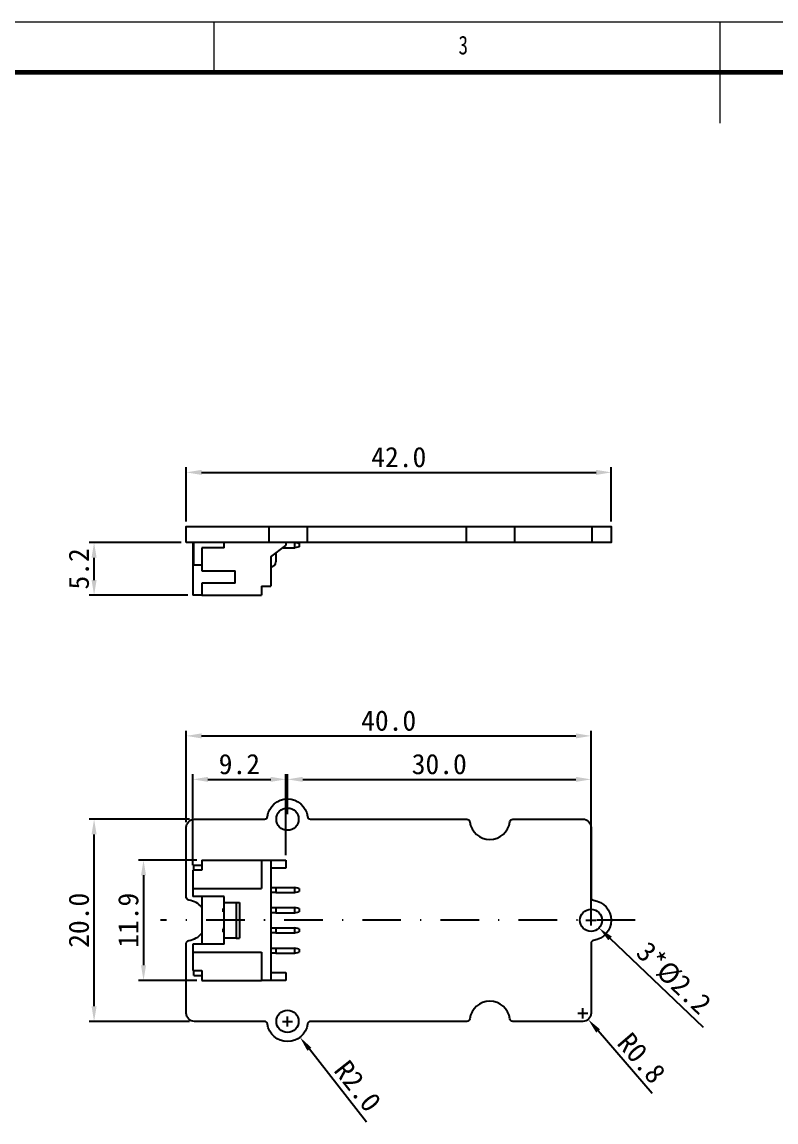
# Model space of a CAD drawing. Header units: millimetres. Extents: x -265 to 22, y 1477 to 1677.
# Drawn here: x -190 to -115.5, y 1568.5 to 1677.3 of the extents above; entities that cross this region are included whole.
import ezdxf
from ezdxf.lldxf.tags import DXFTag

# ---------------------------------------------------------------- set-up
doc = ezdxf.new("R2010")
doc.units = ezdxf.units.MM
doc.linetypes.add('DASHDOTX2', pattern=[50.8, 25.4, -12.7, 0, -12.7])
doc.layers.get('0').update_dxf_attribs({"linetype": 'CONTINUOUS'})
doc.layers.get('Defpoints').update_dxf_attribs({"linetype": 'CONTINUOUS'})
doc.styles.add('SLDTEXTSTYLE0', font='TXT', dxfattribs={"width": 0.75})
tags = doc.linetypes.add('DASHED', pattern=[25.72, 12.86, -12.86]).pattern_tags.tags
tags[6:7] = [DXFTag(74, 4), DXFTag(75, 0), DXFTag(340, '0'), DXFTag(46, 0.0), DXFTag(50, 0.0), DXFTag(44, 0.0), DXFTag(45, 0.0)]
tags[4:5] = [DXFTag(74, 4), DXFTag(75, 0), DXFTag(340, '0'), DXFTag(46, 0.0), DXFTag(50, 0.0), DXFTag(44, 0.0), DXFTag(45, 0.0)]
doc.dimstyles.get("Standard").update_dxf_attribs({"dimtxt": 2, "dimasz": 1.5, "dimexe": 0.5, "dimexo": 0.5, "dimgap": 0.5, "dimtad": 1, "dimdec": 1, "dimzin": 0, "dimdsep": 46, "dimtxsty": 'Standard', "dimcen": 0.5, "dimclrd": 1, "dimclre": 3, "dimclrt": 3, "dimadec": 0, "dimazin": 0, "dimtfac": 1, "dimtdec": 1, "dimtofl": 0, "dimtmove": 0, "dimatfit": 3, "dimfxl": 1, "dimtolj": 1, "dimtzin": 0, "dimarcsym": 0})

# ---------------------------------------------------------------- blocks, each defined once
blk = doc.blocks.new('*D23')
at = {"color": 3, "lineweight": -2}
for p, q in [((-173.7868407209267, 1598.127930165387), (-173.7868407209267, 1607.164265138436)), ((-133.7869207209265, 1598.127930165387), (-133.7869207209265, 1607.164265138436))]:
    blk.add_line(p, q, dxfattribs=at)
at = {"color": 1, "lineweight": -2}
blk.add_line((-172.2868407209267, 1606.664265138437), (-135.2869207209265, 1606.664265138437), dxfattribs=at)
at = {"color": 1}
for points in [[(-172.2868407209267, 1606.914265138436), (-172.2868407209267, 1606.414265138436), (-173.7868407209267, 1606.664265138437)], [(-135.2869207209265, 1606.414265138436), (-135.2869207209265, 1606.914265138436), (-133.7869207209265, 1606.664265138437)]]:
    blk.add_solid(points, dxfattribs=at)
at = {"layer": 'Defpoints', "color": 0}
for p in [(-133.7869207209265, 1606.664265138437), (-173.7868407209267, 1597.627930165387), (-133.7869207209265, 1597.627930165387)]:
    blk.add_point(p, dxfattribs=at)
at = {"color": 3, "insert": (-153.7868807209266, 1608.164265138437), "char_height": 2, "attachment_point": 5}
blk.add_mtext('\\A1;40.0', dxfattribs=at)
blk = doc.blocks.new('*D24')
at = {"color": 3, "lineweight": -2}
for p, q in [((-173.4868407209267, 1598.427930165388), (-183.4037964892154, 1598.427930165388)), ((-173.4868407209268, 1578.427970165388), (-183.4037964892154, 1578.427970165388))]:
    blk.add_line(p, q, dxfattribs=at)
at = {"color": 1, "lineweight": -2}
blk.add_line((-182.9037964892154, 1579.927970165388), (-182.9037964892154, 1596.927930165388), dxfattribs=at)
at = {"color": 1}
for points in [[(-182.6537964892154, 1596.927930165388), (-183.1537964892154, 1596.927930165388), (-182.9037964892154, 1598.427930165388)], [(-183.1537964892154, 1579.927970165388), (-182.6537964892154, 1579.927970165388), (-182.9037964892154, 1578.427970165388)]]:
    blk.add_solid(points, dxfattribs=at)
at = {"layer": 'Defpoints', "color": 0}
for p in [(-182.9037964892154, 1598.427930165388), (-172.9868407209267, 1598.427930165388), (-172.9868407209268, 1578.427970165388)]:
    blk.add_point(p, dxfattribs=at)
at = {"color": 3, "insert": (-184.4037964892154, 1588.427950165388), "char_height": 2, "attachment_point": 5, "rotation": 90}
blk.add_mtext('\\A1;20.0', dxfattribs=at)
blk = doc.blocks.new('*D25')
at = {"color": 3, "lineweight": -2}
for p, q in [((-134.2869207209268, 1588.427950165388), (-133.2869207209268, 1588.427950165388)), ((-133.7869207209268, 1587.927950165388), (-133.7869207209268, 1588.927950165388))]:
    blk.add_line(p, q, dxfattribs=at)
at = {"color": 1, "lineweight": -2}
blk.add_line((-122.6627802276884, 1577.830810563205), (-131.9043919835803, 1586.634605336014), dxfattribs=at)
at = {"color": 1}
blk.add_solid([(-131.7319549823371, 1586.815617712945), (-132.0768289848235, 1586.453592959083), (-132.9904662451671, 1587.669227343473)], dxfattribs=at)
at = {"layer": 'Defpoints', "color": 0}
for p in [(-134.5833751966864, 1589.186672987303), (-132.9904662451671, 1587.669227343473)]:
    blk.add_point(p, dxfattribs=at)
at = {"color": 3, "insert": (-125.610430512714, 1582.710498852143), "char_height": 2, "attachment_point": 5, "rotation": 316.3898354121079}
blk.add_mtext('\\A1;3*%%c2.2', dxfattribs=at)
blk = doc.blocks.new('*D27')
at = {"color": 3, "lineweight": -2}
for p, q in [((-173.7868596857705, 1627.877439256417), (-173.7868596857705, 1633.223909543676)), ((-131.7869512385043, 1627.877439256417), (-131.7869512385043, 1633.223909543676))]:
    blk.add_line(p, q, dxfattribs=at)
at = {"color": 1, "lineweight": -2}
blk.add_line((-172.2868596857705, 1632.723909543677), (-133.2869512385043, 1632.723909543677), dxfattribs=at)
at = {"color": 1}
for points in [[(-172.2868596857705, 1632.973909543677), (-172.2868596857705, 1632.473909543676), (-173.7868596857705, 1632.723909543677)], [(-133.2869512385043, 1632.473909543676), (-133.2869512385043, 1632.973909543677), (-131.7869512385043, 1632.723909543677)]]:
    blk.add_solid(points, dxfattribs=at)
at = {"layer": 'Defpoints', "color": 0}
for p in [(-131.7869512385043, 1632.723909543677), (-173.7868596857705, 1627.377439256417), (-131.7869512385043, 1627.377439256417)]:
    blk.add_point(p, dxfattribs=at)
at = {"color": 3, "insert": (-152.7869054621374, 1634.223909543677), "char_height": 2, "attachment_point": 5}
blk.add_mtext('\\A1;42.0', dxfattribs=at)
blk = doc.blocks.new('*D34')
at = {"color": 3, "lineweight": -2}
for p, q in [((-163.7868807209267, 1598.927930165388), (-163.7868807209267, 1602.864034097746)), ((-133.7869207209268, 1588.927950165388), (-133.7869207209268, 1602.864034097746))]:
    blk.add_line(p, q, dxfattribs=at)
at = {"color": 1, "lineweight": -2}
blk.add_line((-162.2868807209268, 1602.364034097746), (-135.2869207209268, 1602.364034097746), dxfattribs=at)
at = {"color": 1}
for points in [[(-162.2868807209268, 1602.614034097747), (-162.2868807209268, 1602.114034097746), (-163.7868807209267, 1602.364034097746)], [(-135.2869207209268, 1602.114034097746), (-135.2869207209268, 1602.614034097747), (-133.7869207209268, 1602.364034097746)]]:
    blk.add_solid(points, dxfattribs=at)
at = {"layer": 'Defpoints', "color": 0}
for p in [(-133.7869207209268, 1602.364034097746), (-163.7868807209267, 1598.427930165388), (-133.7869207209268, 1588.427950165388)]:
    blk.add_point(p, dxfattribs=at)
at = {"color": 3, "insert": (-148.7869007209267, 1603.864034097746), "char_height": 2, "attachment_point": 5}
blk.add_mtext('\\A1;30.0', dxfattribs=at)
blk = doc.blocks.new('*D35')
at = {"color": 3, "lineweight": -2}
for p, q in [((-173.1460668390908, 1593.877931854841), (-173.1460668390908, 1602.864034097746)), ((-163.9460698908486, 1594.877931854841), (-163.9460698908486, 1602.864034097746))]:
    blk.add_line(p, q, dxfattribs=at)
at = {"color": 1, "lineweight": -2}
blk.add_line((-171.6460668390908, 1602.364034097746), (-165.4460698908486, 1602.364034097746), dxfattribs=at)
at = {"color": 1}
for points in [[(-171.6460668390908, 1602.614034097747), (-171.6460668390908, 1602.114034097746), (-173.1460668390908, 1602.364034097746)], [(-165.4460698908486, 1602.114034097746), (-165.4460698908486, 1602.614034097747), (-163.9460698908486, 1602.364034097746)]]:
    blk.add_solid(points, dxfattribs=at)
at = {"layer": 'Defpoints', "color": 0}
for p in [(-163.9460698908486, 1602.364034097746), (-163.9460698908486, 1594.377931854841), (-173.1460668390908, 1593.377931854841)]:
    blk.add_point(p, dxfattribs=at)
at = {"color": 3, "insert": (-168.5460683649697, 1603.864034097746), "char_height": 2, "attachment_point": 5}
blk.add_mtext('\\A1;9.2', dxfattribs=at)
blk = doc.blocks.new('*D36')
at = {"color": 3, "lineweight": -2}
for p, q in [((-172.7460729426065, 1594.377931854841), (-178.5162636137952, 1594.377931854841)), ((-172.7460729426065, 1582.477937958357), (-178.5162636137952, 1582.477937958357))]:
    blk.add_line(p, q, dxfattribs=at)
at = {"color": 1, "lineweight": -2}
blk.add_line((-178.0162636137952, 1592.877931854841), (-178.0162636137952, 1583.977937958357), dxfattribs=at)
at = {"color": 1}
for points in [[(-177.7662636137952, 1592.877931854841), (-178.2662636137952, 1592.877931854841), (-178.0162636137952, 1594.377931854841)], [(-178.2662636137952, 1583.977937958357), (-177.7662636137952, 1583.977937958357), (-178.0162636137952, 1582.477937958357)]]:
    blk.add_solid(points, dxfattribs=at)
at = {"layer": 'Defpoints', "color": 0}
for p in [(-172.2460729426065, 1594.377931854841), (-178.0162636137952, 1582.477937958357), (-172.2460729426065, 1582.477937958357)]:
    blk.add_point(p, dxfattribs=at)
at = {"color": 3, "insert": (-179.5162636137952, 1588.427934906599), "char_height": 2, "attachment_point": 5, "rotation": 90}
blk.add_mtext('\\A1;11.9', dxfattribs=at)
blk = doc.blocks.new('*D41')
at = {"color": 3, "lineweight": -2}
for p, q in [((-174.2868596857705, 1625.777433152901), (-183.4037964892154, 1625.777433152901)), ((-173.6460668390908, 1620.577436204659), (-183.4037964892154, 1620.577436204659))]:
    blk.add_line(p, q, dxfattribs=at)
at = {"color": 1, "lineweight": -2}
blk.add_line((-182.9037964892154, 1622.077436204659), (-182.9037964892154, 1624.277433152901), dxfattribs=at)
at = {"color": 1}
for points in [[(-182.6537964892154, 1624.277433152901), (-183.1537964892154, 1624.277433152901), (-182.9037964892154, 1625.777433152901)], [(-183.1537964892154, 1622.077436204659), (-182.6537964892154, 1622.077436204659), (-182.9037964892154, 1620.577436204659)]]:
    blk.add_solid(points, dxfattribs=at)
at = {"layer": 'Defpoints', "color": 0}
for p in [(-182.9037964892154, 1625.777433152901), (-173.7868596857705, 1625.777433152901), (-173.1460668390908, 1620.577436204659)]:
    blk.add_point(p, dxfattribs=at)
at = {"color": 3, "insert": (-184.4037964892154, 1623.17743467878), "char_height": 2, "attachment_point": 5, "rotation": 90}
blk.add_mtext('\\A1;5.2', dxfattribs=at)
blk = doc.blocks.new('*D46')
at = {"color": 3, "lineweight": -2}
for p, q in [((-134.5869207209267, 1578.727970165388), (-134.5869207209267, 1579.727970165388)), ((-135.0869207209267, 1579.227970165388), (-134.0869207209268, 1579.227970165388))]:
    blk.add_line(p, q, dxfattribs=at)
at = {"color": 1, "lineweight": -2}
blk.add_line((-127.7558276514463, 1571.297820192833), (-133.0858206515187, 1577.485357591801), dxfattribs=at)
at = {"color": 1}
blk.add_solid([(-132.8964062413462, 1577.648520642824), (-133.2752350616911, 1577.322194540778), (-134.0647989576544, 1578.621844052836)], dxfattribs=at)
at = {"layer": 'Defpoints', "color": 0}
for p in [(-134.5869207209267, 1579.227970165388), (-134.0647989576544, 1578.621844052836)]:
    blk.add_point(p, dxfattribs=at)
at = {"color": 3, "insert": (-128.7948485373797, 1574.802323967935), "char_height": 2, "attachment_point": 5, "rotation": 310.7418664522158}
blk.add_mtext('\\A1;R0.8', dxfattribs=at)
blk = doc.blocks.new('*D47')
at = {"color": 3, "lineweight": -2}
for p, q in [((-163.7868807209268, 1577.927970165388), (-163.7868807209268, 1578.927970165388)), ((-164.2868807209268, 1578.427970165388), (-163.2868807209268, 1578.427970165388))]:
    blk.add_line(p, q, dxfattribs=at)
at = {"color": 1, "lineweight": -2}
blk.add_line((-155.9632275620533, 1568.480086016904), (-161.6232301867795, 1575.676858323589), dxfattribs=at)
at = {"color": 1}
blk.add_solid([(-161.4267221980797, 1575.831404790314), (-161.8197381754795, 1575.522311856865), (-162.5505089871284, 1576.855906255788)], dxfattribs=at)
at = {"layer": 'Defpoints', "color": 0}
for p in [(-163.7868807209268, 1578.427970165388), (-162.5505089871284, 1576.855906255788)]:
    blk.add_point(p, dxfattribs=at)
at = {"color": 3, "insert": (-156.8447991861846, 1572.027471333252), "char_height": 2, "attachment_point": 5, "rotation": 308.1837775534629}
blk.add_mtext('\\A1;R2.0', dxfattribs=at)

msp = doc.modelspace()

# ---------------------------------------------------------------- linework, layer by layer
at = {"color": 18, "linetype": 'DASHED', "lineweight": 5, "ltscale": 1.75}
for p, q in [((22.44730725261405, 1677.264245038987), (-264.5526927473862, 1677.264245038987)), ((-121.0526927473859, 1677.264245038987), (-121.0526927473859, 1667.264245038987))]:
    msp.add_line(p, q, dxfattribs=at)
at = {"color": 7, "linetype": 'Continuous', "lineweight": 0}
msp.add_line((-171.0526927473861, 1677.264245038987), (-171.0526927473861, 1672.264245038987), dxfattribs=at)
at = {"color": 7, "linetype": 'Continuous', "lineweight": 60}
msp.add_line((17.44730725261405, 1672.264245038987), (-259.5526927473862, 1672.264245038987), dxfattribs=at)
for p, q in [((-165.6034832648721, 1625.777433152901), (-165.6034832648721, 1627.377439256417)), ((-161.8034954719034, 1625.777433152901), (-161.8034954719034, 1627.377439256417)), ((-146.1034832648721, 1625.777433152901), (-146.1034832648721, 1627.377439256417)), ((-141.3034954719033, 1625.777433152901), (-141.3034954719033, 1627.377439256417)), ((-133.7035961799112, 1627.377439256417), (-133.7035961799112, 1625.777433152901)), ((-173.1460668390908, 1625.777433152901), (-173.1460668390908, 1620.577436204659)), ((-173.0460759943643, 1623.57742094587), (-173.0460759943643, 1625.777433152901)), ((-170.0460607355752, 1625.277433152901), (-172.2460729426065, 1625.277433152901)), ((-172.2460729426065, 1625.277433152901), (-172.2460729426065, 1622.977430101143)), ((-170.0460607355752, 1625.277433152901), (-170.0460607355752, 1625.777433152901)), ((-165.4460851496377, 1624.377423997628), (-163.9460698908486, 1625.477414842354)), ((-164.2187902277627, 1625.277433152901), (-163.0460759943643, 1625.277433152901)), ((-163.9460698908486, 1625.777433152901), (-163.9460698908486, 1625.477414842354)), ((-163.0460759943643, 1625.277433152901), (-163.0460759943643, 1625.777433152901)), ((-162.6460820978799, 1625.677427049385), (-163.0460759943643, 1625.777433152901)), ((-162.6460820978799, 1625.377423997627), (-163.0460759943643, 1625.277433152901)), ((-162.6460820978799, 1625.677427049385), (-162.6460820978799, 1625.377423997627)), ((-165.4460851496377, 1624.377423997628), (-165.4460851496377, 1622.753431077706)), ((-164.9460851496377, 1624.744077440011), (-164.9460851496377, 1623.877423997628)), ((-173.0460759943643, 1623.57742094587), (-172.2460729426065, 1623.57742094587)), ((-172.2460729426065, 1622.977430101143), (-168.9460851496377, 1622.977430101143)), ((-168.9460851496377, 1621.777417894112), (-168.9460851496377, 1622.977430101143)), ((-165.4460851496377, 1622.753431077706), (-165.4460851496377, 1621.477430101143)), ((-172.2460729426065, 1621.777417894112), (-172.2460729426065, 1620.577436204659)), ((-168.9460851496377, 1621.777417894112), (-172.2460729426065, 1621.777417894112)), ((-166.3460790461221, 1621.477430101143), (-165.4460851496377, 1621.477430101143)), ((-166.3460790461221, 1621.477430101143), (-166.3460790461221, 1620.577436204659)), ((-172.2460729426065, 1620.577436204659), (-173.1460668390908, 1620.577436204659)), ((-172.2460729426065, 1620.577436204659), (-166.3460790461221, 1620.577436204659)), ((-173.0460759943643, 1593.877931854841), (-172.2460729426065, 1593.877931854841)), ((-173.0460759943643, 1593.377931854841), (-173.0460759943643, 1593.877931854841)), ((-172.2460729426065, 1594.377931854841), (-166.3460790461221, 1594.377931854841)), ((-172.2460729426065, 1594.377931854841), (-172.2460729426065, 1593.377931854841)), ((-166.3460790461221, 1594.377931854841), (-165.4460851496377, 1594.377931854841)), ((-166.3460790461221, 1594.377931854841), (-166.3460790461221, 1591.577928803083)), ((-165.4460851496377, 1594.377931854841), (-163.9460698908486, 1594.377931854841)), ((-165.4460851496377, 1594.377931854841), (-165.4460851496377, 1591.577928803083)), ((-163.9460698908486, 1594.377931854841), (-163.9460698908486, 1593.577928803083)), ((-172.2460729426065, 1593.377931854841), (-173.1460668390908, 1593.377931854841)), ((-173.1460668390908, 1593.377931854841), (-173.1460668390908, 1592.369920990583)), ((-163.9460698908486, 1593.577928803083), (-165.4460851496377, 1593.577928803083)), ((-173.1460668390908, 1592.369920990583), (-173.1460668390908, 1591.577928803083)), ((-173.1460668390908, 1591.577928803083), (-173.1460668390908, 1591.129946014997)), ((-173.1460668390908, 1591.577928803083), (-166.3460790461221, 1591.577928803083)), ((-165.4460851496377, 1591.677675507185), (-165.0925237482705, 1591.677675507185)), ((-165.4460851496377, 1591.577928803083), (-165.4460851496377, 1588.049944183943)), ((-165.0925237482705, 1591.677675507185), (-164.9460851496377, 1591.677675507185)), ((-164.9460851496377, 1591.677675507185), (-163.0460759943643, 1591.677675507185)), ((-164.9460851496377, 1591.677675507185), (-164.9460851496377, 1591.177675507185)), ((-163.0460759943643, 1591.177675507185), (-163.0460759943643, 1591.677675507185)), ((-162.6460820978799, 1591.577684662458), (-163.0460759943643, 1591.677675507185)), ((-162.6460820978799, 1591.577684662458), (-162.6460820978799, 1591.277666351911)), ((-173.1460668390908, 1591.129946014997), (-173.1460668390908, 1590.777941010114)), ((-170.0460607355752, 1590.777941010114), (-173.1460668390908, 1590.777941010114)), ((-172.2460729426065, 1590.777925751325), (-172.2460729426065, 1586.077928803083)), ((-170.0460607355752, 1590.518343231794), (-170.0460607355752, 1590.777941010114)), ((-170.0460607355752, 1590.187944672224), (-170.0460607355752, 1590.518343231794)), ((-165.0925237482705, 1591.177675507185), (-165.4460851496377, 1591.177675507185)), ((-164.9460851496377, 1591.177675507185), (-165.0925237482705, 1591.177675507185)), ((-164.9460851496377, 1591.177675507185), (-163.0460759943643, 1591.177675507185)), ((-163.0460759943643, 1591.177675507185), (-162.6460820978799, 1591.277666351911)), ((-170.0460607355752, 1589.603685639021), (-170.1460668390908, 1589.578691742536)), ((-170.1460668390908, 1589.278703949567), (-170.1460668390908, 1589.578691742536)), ((-170.0460607355752, 1588.639131806013), (-170.0460607355752, 1590.187944672224)), ((-170.0460607355752, 1590.187944672224), (-168.8460790461221, 1590.187944672224)), ((-168.8460790461221, 1590.187944672224), (-168.5460912531533, 1590.187944672224)), ((-168.8460790461221, 1590.187944672224), (-168.8460790461221, 1586.667925140974)), ((-168.5460912531533, 1590.187944672224), (-168.5460912531533, 1588.216738007185)), ((-165.4460851496377, 1589.678697846052), (-165.0925237482705, 1589.678697846052)), ((-165.0925237482705, 1589.678697846052), (-164.9460851496377, 1589.678697846052)), ((-164.9460851496377, 1589.678697846052), (-163.0460759943643, 1589.678697846052)), ((-164.9460851496377, 1589.678697846052), (-164.9460851496377, 1589.178697846052)), ((-163.0460759943643, 1589.178697846052), (-163.0460759943643, 1589.678697846052)), ((-162.6460820978799, 1589.578691742536), (-163.0460759943643, 1589.678697846052)), ((-162.6460820978799, 1589.578691742536), (-162.6460820978799, 1589.278703949567)), ((-170.0460607355752, 1589.253694794294), (-170.1460668390908, 1589.278703949567)), ((-170.0460607355752, 1586.667925140974), (-170.0460607355752, 1588.639131806013)), ((-165.0925237482705, 1589.178697846052), (-165.4460851496377, 1589.178697846052)), ((-164.9460851496377, 1589.178697846052), (-165.0925237482705, 1589.178697846052)), ((-164.9460851496377, 1589.178697846052), (-163.0460759943643, 1589.178697846052)), ((-163.0460759943643, 1589.178697846052), (-162.6460820978799, 1589.278703949567)), ((-170.0460607355752, 1587.602175018903), (-170.1460668390908, 1587.577181122419)), ((-170.1460668390908, 1587.277178070661), (-170.1460668390908, 1587.577181122419)), ((-170.0460607355752, 1587.252184174177), (-170.1460668390908, 1587.277178070661)), ((-168.5460912531533, 1588.216738007185), (-168.5460912531533, 1586.667925140974)), ((-165.4460851496377, 1588.049944183943), (-165.4460851496377, 1585.277941010114)), ((-165.4460851496377, 1587.677171967146), (-165.0925237482705, 1587.677171967146)), ((-165.0925237482705, 1587.177171967146), (-165.4460851496377, 1587.177171967146)), ((-165.0925237482705, 1587.677171967146), (-164.9460851496377, 1587.677171967146)), ((-164.9460851496377, 1587.177171967146), (-165.0925237482705, 1587.177171967146)), ((-164.9460851496377, 1587.677171967146), (-163.0460759943643, 1587.677171967146)), ((-164.9460851496377, 1587.677171967146), (-164.9460851496377, 1587.177171967146)), ((-164.9460851496377, 1587.177171967146), (-163.0460759943643, 1587.177171967146)), ((-163.0460759943643, 1587.177171967146), (-163.0460759943643, 1587.677171967146)), ((-162.6460820978799, 1587.577181122419), (-163.0460759943643, 1587.677171967146)), ((-163.0460759943643, 1587.177171967146), (-162.6460820978799, 1587.277178070661)), ((-162.6460820978799, 1587.577181122419), (-162.6460820978799, 1587.277178070661)), ((-173.1460668390908, 1586.077928803083), (-173.1460668390908, 1585.629930756208)), ((-170.0460607355752, 1586.077928803083), (-173.1460668390908, 1586.077928803083)), ((-170.0460607355752, 1586.408327362653), (-170.0460607355752, 1586.667925140974)), ((-168.8460790461221, 1586.667925140974), (-170.0460607355752, 1586.667925140974)), ((-170.0460607355752, 1586.077928803083), (-170.0460607355752, 1586.408327362653)), ((-168.8460790461221, 1586.667925140974), (-168.5460912531533, 1586.667925140974)), ((-173.1460668390908, 1585.629930756208), (-173.1460668390908, 1585.277941010114)), ((-173.1460668390908, 1585.277941010114), (-173.1460668390908, 1584.269930145857)), ((-173.1460668390908, 1585.277941010114), (-166.3460790461221, 1585.277941010114)), ((-166.3460790461221, 1585.277941010114), (-166.3460790461221, 1582.477937958357)), ((-165.4460851496377, 1585.678194306013), (-165.0925237482705, 1585.678194306013)), ((-165.4460851496377, 1585.277941010114), (-165.4460851496377, 1582.477937958357)), ((-165.0925237482705, 1585.178194306013), (-165.4460851496377, 1585.178194306013)), ((-165.0925237482705, 1585.678194306013), (-164.9460851496377, 1585.678194306013)), ((-164.9460851496377, 1585.178194306013), (-165.0925237482705, 1585.178194306013)), ((-164.9460851496377, 1585.678194306013), (-163.0460759943643, 1585.678194306013)), ((-164.9460851496377, 1585.678194306013), (-164.9460851496377, 1585.178194306013)), ((-164.9460851496377, 1585.178194306013), (-163.0460759943643, 1585.178194306013)), ((-163.0460759943643, 1585.178194306013), (-163.0460759943643, 1585.678194306013)), ((-162.6460820978799, 1585.578188202497), (-163.0460759943643, 1585.678194306013)), ((-163.0460759943643, 1585.178194306013), (-162.6460820978799, 1585.278200409528)), ((-162.6460820978799, 1585.578188202497), (-162.6460820978799, 1585.278200409528)), ((-173.1460668390908, 1584.269930145857), (-173.1460668390908, 1583.477937958357)), ((-173.1460668390908, 1583.477937958357), (-172.2460729426065, 1583.477937958357)), ((-173.0460759943643, 1582.977937958357), (-173.0460759943643, 1583.477937958357)), ((-173.0460759943643, 1582.977937958357), (-172.2460729426065, 1582.977937958357)), ((-172.2460729426065, 1583.477937958357), (-172.2460729426065, 1582.477937958357)), ((-165.4460851496377, 1583.277925751325), (-163.9460698908486, 1583.277925751325)), ((-163.9460698908486, 1583.277925751325), (-163.9460698908486, 1582.477937958357)), ((-172.2460729426065, 1582.477937958357), (-166.3460790461221, 1582.477937958357)), ((-165.4460851496377, 1582.477937958357), (-166.3460790461221, 1582.477937958357)), ((-163.9460698908486, 1582.477937958357), (-165.4460851496377, 1582.477937958357))]:
    msp.add_line(p, q)
at = {"color": 1, "linetype": 'DASHDOTX2', "ltscale": 0.15}
msp.add_line((-129.4145738089724, 1588.427950165388), (-176.339930249676, 1588.427950165388), dxfattribs=at)
msp.add_lwpolyline([(-173.7868596857705, 1625.777433152901), (-173.7868596857705, 1627.377439256417), (-131.7869512385043, 1627.377439256417), (-131.7869512385044, 1625.777433152901)], close=True)
at = {"flags": 128}
msp.add_lwpolyline([(-172.2460729426064, 1589.703110803617, 0.1893752394713993), (-173.5259711557094, 1590.410863948169, -0.3763996637111702), (-173.7868407209268, 1590.708301015586), (-173.7868407209268, 1597.627930165388, -0.4142135623730951), (-172.9868407209268, 1598.427930165388), (-166.067231571125, 1598.427930165388, 0.3763996637111729), (-165.7697945037079, 1598.688799730605, -0.8770580193070294), (-161.8039669381457, 1598.688799730605, 0.3763996637111729), (-161.5065298707285, 1598.427930165388), (-146.0672315711251, 1598.427930165388, -0.376399663711173), (-145.7697945037079, 1598.16706060017, 0.8770580193070278), (-141.8039669381457, 1598.16706060017, -0.3763996637111729), (-141.5065298707285, 1598.427930165388), (-134.5869207209268, 1598.427930165388, -0.4142135623730951), (-133.7869207209268, 1597.627930165388), (-133.7869207209268, 1590.708301015586, 0.3763996637111729), (-133.5260511557094, 1590.410863948169, -0.8770580193070324), (-133.5260511557094, 1586.445036382607, 0.3763996637111764), (-133.7869207209268, 1586.14759931519), (-133.7869207209268, 1579.227970165388, -0.4142135623730951), (-134.5869207209268, 1578.427970165388), (-141.5065298707285, 1578.427970165388, -0.3763996637111698), (-141.8039669381457, 1578.688839730605, 0.8770580193070285), (-145.7697945037079, 1578.688839730605, -0.3763996637111729), (-146.0672315711251, 1578.427970165388), (-161.5065298707285, 1578.427970165388, 0.3763996637111729), (-161.8039669381457, 1578.16710060017, -0.8770580193070294), (-165.7697945037079, 1578.16710060017, 0.376399663711173), (-166.067231571125, 1578.427970165388), (-172.9868407209268, 1578.427970165388, -0.4142135623730951), (-173.7868407209268, 1579.227970165388), (-173.7868407209268, 1586.14759931519, -0.3763996637111697), (-173.5259711557094, 1586.445036382607, 0.189375239471384), (-172.2460729426064, 1587.152789527158, 0.189375239471384)], format="xyb", dxfattribs=at)
for centre in [(-163.7868807209267, 1598.427930165388), (-133.7869207209268, 1588.427950165388), (-163.7868807209267, 1578.427970165388)]:
    msp.add_circle(centre, 1.100000023841857)
msp.add_arc((-165.4460851496377, 1623.877423997628), 0.5, 270, 0)

# ---------------------------------------------------------------- texts
at = {"color": 7, "linetype": 'Continuous', "lineweight": 0, "insert": (-146.8860220807194, 1675.910547636491), "char_height": 1.852083333333333, "attachment_point": 1, "style": 'SLDTEXTSTYLE0'}
msp.add_mtext('3', dxfattribs=at)

# ---------------------------------------------------------------- dimensions: what is measured, and where the dimension line sits
for base, p1, p2, picture, middle in [((-131.7869512385043, 1632.723909543677), (-173.7868596857705, 1627.377439256417), (-131.7869512385043, 1627.377439256417), '*D27', (-152.7869054621374, 1634.223909543677)), ((-163.9460698908486, 1602.364034097746), (-173.1460668390908, 1593.377931854841), (-163.9460698908486, 1594.377931854841), '*D35', (-168.5460683649697, 1603.864034097746)), ((-133.7869207209268, 1602.364034097746), (-163.7868807209267, 1598.427930165388), (-133.7869207209268, 1588.427950165388), '*D34', (-148.7869007209267, 1603.864034097746))]:
    dim = msp.add_linear_dim(base=base, p1=p1, p2=p2, dimstyle='Standard')
    dim.commit()
    dim.dimension.update_dxf_attribs({"geometry": picture, "text_midpoint": middle})
for base, p1, p2, picture, middle in [((-182.9037964892154, 1625.777433152901), (-173.1460668390908, 1620.577436204659), (-173.7868596857705, 1625.777433152901), '*D41', (-184.4037964892154, 1623.17743467878)), ((-178.0162636137952, 1582.477937958357), (-172.2460729426065, 1594.377931854841), (-172.2460729426065, 1582.477937958357), '*D36', (-179.5162636137952, 1588.427934906599))]:
    dim = msp.add_linear_dim(base=base, p1=p1, p2=p2, angle=90, dimstyle='Standard')
    dim.commit()
    dim.dimension.update_dxf_attribs({"geometry": picture, "text_midpoint": middle})
dim = msp.add_linear_dim(base=(-133.7869207209265, 1606.664265138437), p1=(-173.7868407209267, 1597.627930165387), p2=(-133.7869207209265, 1597.627930165387), dimstyle='Standard')
dim.commit()
dim.dimension.update_dxf_attribs({"geometry": '*D23', "text_midpoint": (-153.7868807209266, 1606.664265138437), "dimtype": 160})
dim = msp.add_linear_dim(base=(-182.9037964892154, 1598.427930165388), p1=(-172.9868407209268, 1578.427970165388), p2=(-172.9868407209267, 1598.427930165388), angle=90, dimstyle='Standard')
dim.commit()
dim.dimension.update_dxf_attribs({"geometry": '*D24', "text_midpoint": (-182.9037964892154, 1588.427950165388), "dimtype": 160})
dim = msp.add_diameter_dim_2p(p1=(-134.5833751966864, 1589.186672987303), p2=(-132.9904662451671, 1587.669227343473), text='3*%%c2.2', dimstyle='Standard')
dim.commit()
dim.dimension.update_dxf_attribs({"geometry": '*D25', "text_midpoint": (-126.6450525201731, 1581.624424590556), "dimtype": 163})
for center, mpoint, picture, middle in [((-134.5869207209267, 1579.227970165388), (-134.0647989576544, 1578.621844052836), '*D46', (-131.0223952579986, 1575.089946980152)), ((-163.7868807209268, 1578.427970165388), (-162.5505089871284, 1576.855906255788), '*D47', (-158.0238471183843, 1571.100192532903))]:
    dim = msp.add_radius_dim(center=center, mpoint=mpoint, dimstyle='Standard')
    dim.commit()
    dim.dimension.update_dxf_attribs({"geometry": picture, "text_midpoint": middle, "dimtype": 164})

doc.saveas('drawing.dxf')
